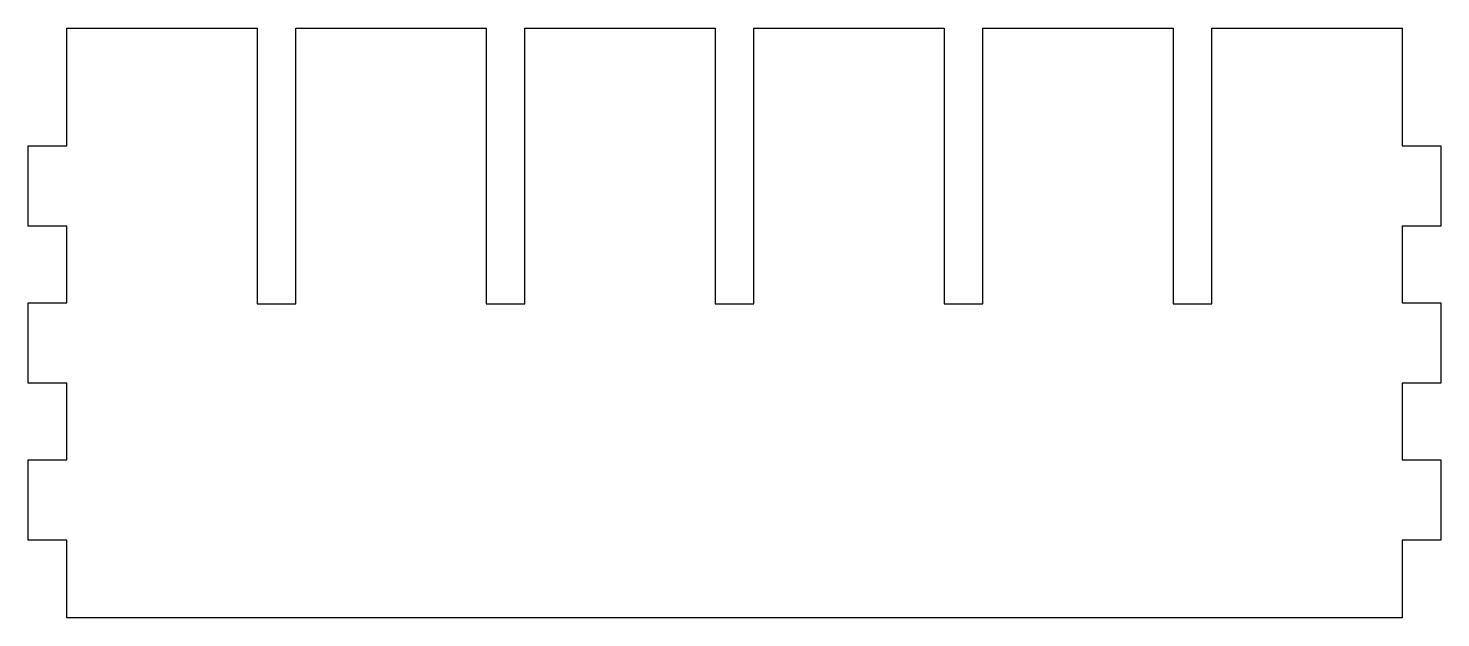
# Model space of a CAD drawing. Header units: millimetres. Extents: x 0 to 180, y 0 to 75.
import ezdxf

# ---------------------------------------------------------------- set-up
doc = ezdxf.new("R2010")
doc.units = ezdxf.units.MM

msp = doc.modelspace()

# ---------------------------------------------------------------- linework, layer by layer
at = {"color": 0}
msp.add_lwpolyline([(175.1, 40.11), (180, 40.11), (180, 29.89), (175.1, 29.89), (175.1, 20.11), (180, 20.11), (180, 9.89), (175.1, 9.89), (175.1, 0), (4.9, 0), (4.9, 9.89), (0, 9.89), (0, 20.11), (4.9, 20.11), (4.9, 29.89), (0, 29.89), (0, 40.11), (4.9, 40.11), (4.9, 49.89), (0, 49.89), (0, 60.11), (4.9, 60.11), (4.9, 65.1), (4.9, 69.89), (4.9, 75.1), (29.18, 75.1), (29.18, 40), (34.08, 40), (34.08, 75.1), (58.37, 75.1), (58.37, 40), (63.27, 40), (63.27, 75.1), (87.55, 75.1), (87.55, 40), (92.45, 40), (92.45, 75.1), (116.73, 75.1), (116.73, 40), (121.63, 40), (121.63, 75.1), (145.92, 75.1), (145.92, 40), (150.82, 40), (150.82, 75.1), (175.1, 75.1), (175.1, 69.89), (175.1, 65.1), (175.1, 60.11), (180, 60.11), (180, 49.89), (175.1, 49.89), (175.1, 40.11)], dxfattribs=at)

doc.saveas('drawing.dxf')
